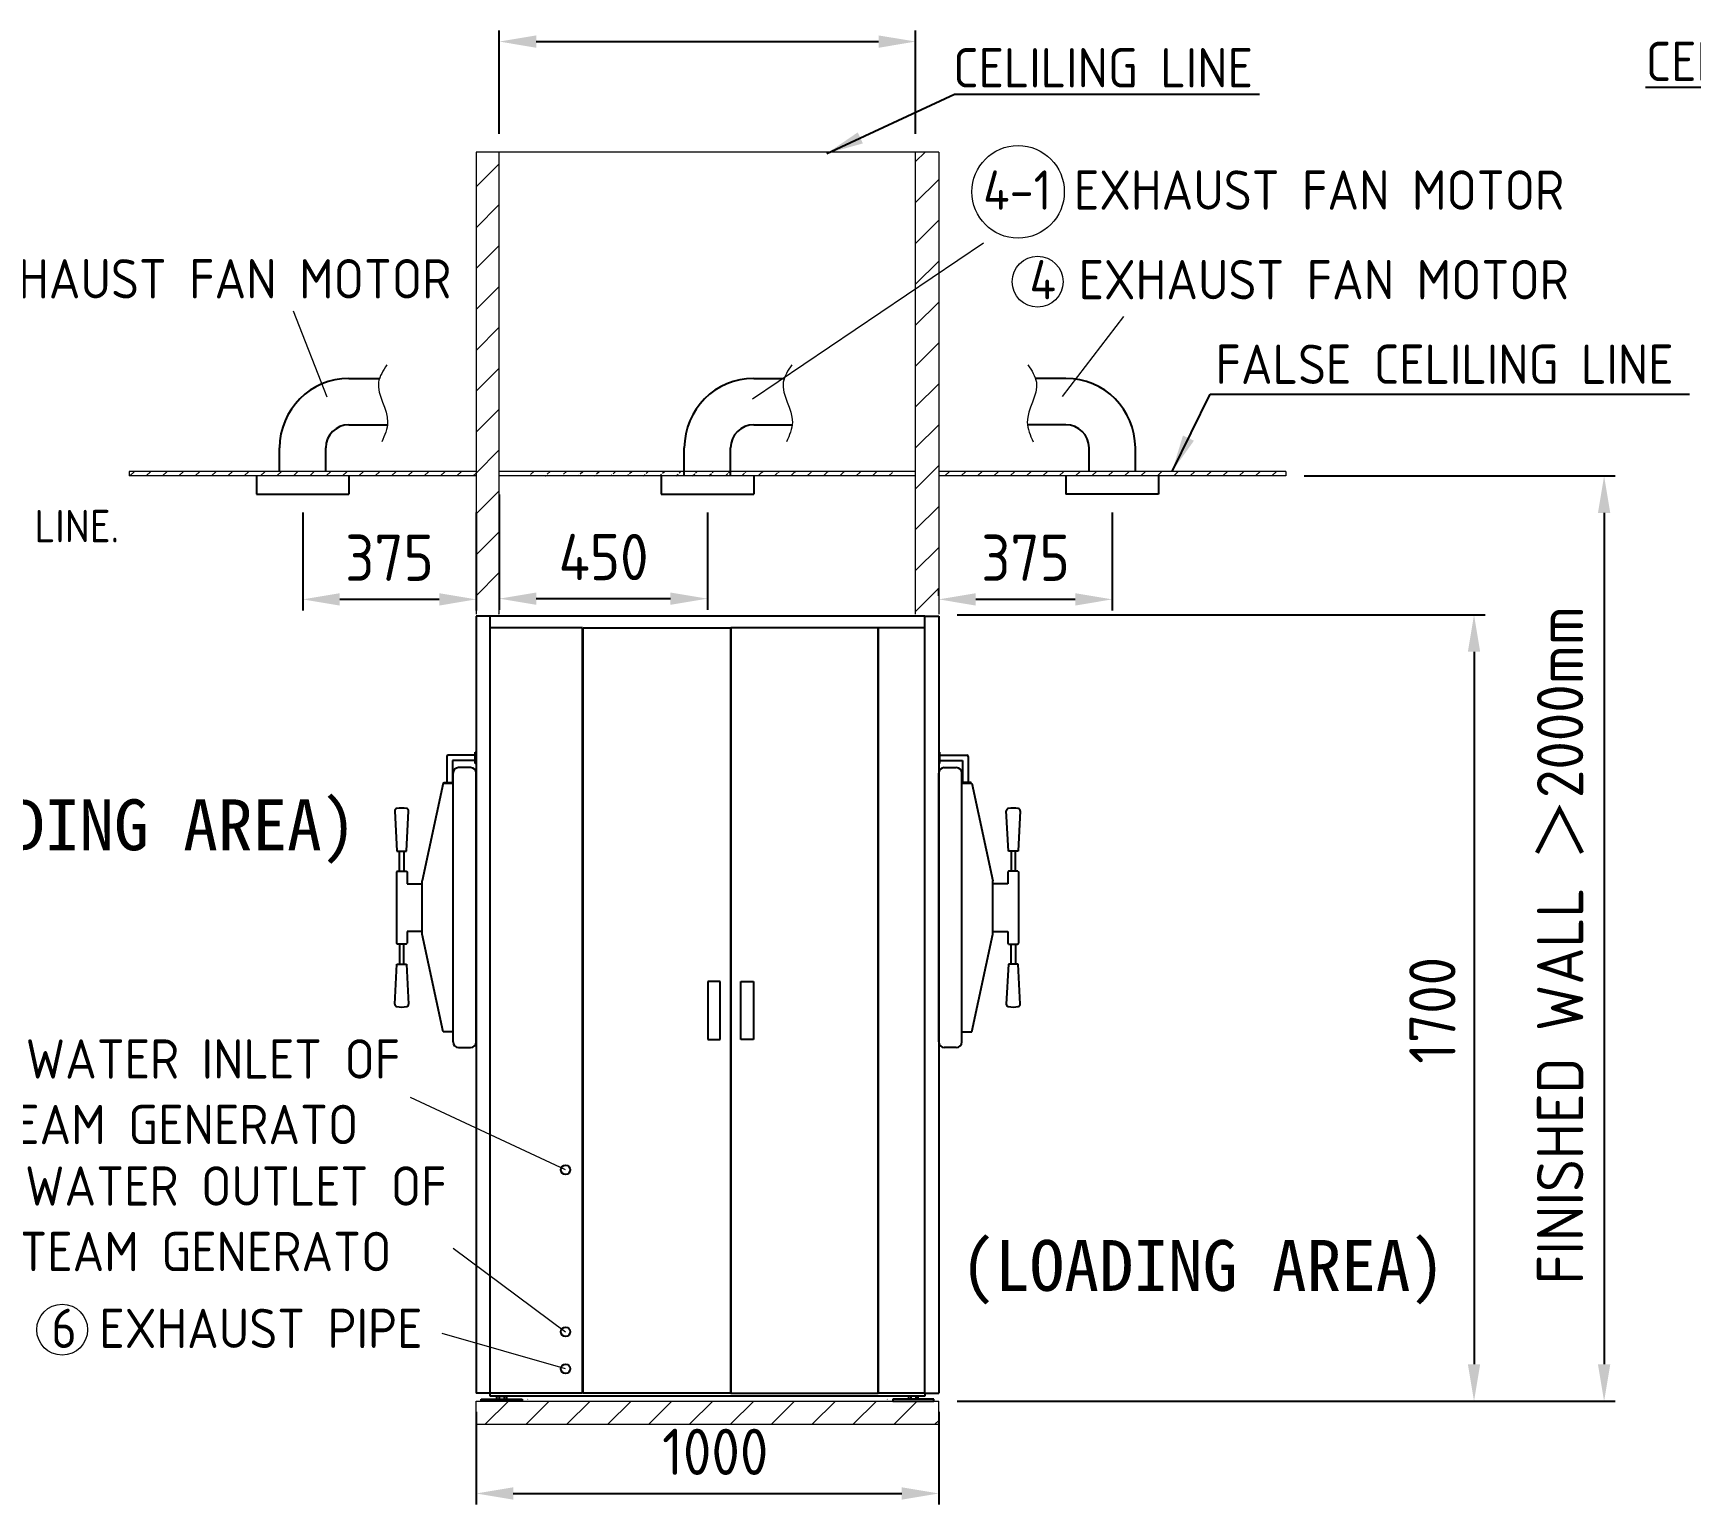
# Model space of a CAD drawing. Header units: millimetres. Extents: x 14982 to 28167, y 155 to 9425.
# Drawn here: x 19689 to 23273, y 2549 to 5734 of the extents above; entities that cross this region are included whole.
import ezdxf

# ---------------------------------------------------------------- set-up
doc = ezdxf.new("R2010")
doc.units = ezdxf.units.MM
doc.header["$MEASUREMENT"] = 0
doc.linetypes.add('HIDDEN', pattern=[9.525, 6.35, -3.175])
doc.layers.get('0').update_dxf_attribs({"lineweight": 25})
for name, color, linetype, lineweight in [('D', 3, 'Continuous', 13), ('H', 2, 'HIDDEN', 15), ('S', 4, 'Continuous', 15)]:
    doc.layers.add(name, color=color, linetype=linetype, lineweight=lineweight)
doc.styles.get("Standard").update_dxf_attribs({"font": 'KAIU.TTF'})
doc.styles.add('STU25', font='isocp2.shx')
doc.dimstyles.new('STU25', dxfattribs={"dimscale": 40, "dimtxt": 2.5, "dimasz": 2, "dimexe": 0.6, "dimexo": 1, "dimgap": 1, "dimtad": 1, "dimdsep": 46, "dimtxsty": 'STU25', "dimcen": 2, "dimazin": 2, "dimtfac": 1, "dimtmove": 0, "dimatfit": 3, "dimfxl": 0, "dimtolj": 1, "dimtzin": 0, "dimarcsym": 0})
doc.dimstyles.new('STU25$7', dxfattribs={"dimscale": 40, "dimtxt": 2.5, "dimasz": 2, "dimexe": 1.25, "dimexo": 0.625, "dimgap": 1, "dimtad": 0, "dimdec": 4, "dimdsep": 46, "dimtxsty": 'STU25', "dimcen": 2.5, "dimazin": 2, "dimtfac": 1, "dimtdec": 4, "dimtmove": 0, "dimatfit": 3, "dimfxl": 0, "dimtolj": 1, "dimtzin": 0, "dimarcsym": 0})

# ---------------------------------------------------------------- blocks, each defined once
blk = doc.blocks.new('*D6')
at = {"layer": 'D', "color": 0, "linetype": 'Continuous', "lineweight": -2}
for p, q in [((22022.2, 4697.9), (22022.2, 4486.3)), ((21647.2, 4518), (21647.2, 4534.3)), ((21942.2, 4510.3), (21727.2, 4510.3))]:
    blk.add_line(p, q, dxfattribs=at)
at = {"layer": 'D', "color": 0}
for points in [[(21727.2, 4523.6), (21727.2, 4496.9), (21647.2, 4510.3)], [(21942.2, 4496.9), (21942.2, 4523.6), (22022.2, 4510.3)]]:
    blk.add_solid(points, dxfattribs=at)
at = {"layer": 'Defpoints', "color": 0}
for p in [(22022.2, 4737.9), (21647.2, 4510.3), (21647.2, 4478)]:
    blk.add_point(p, dxfattribs=at)
at = {"layer": 'D', "color": 0, "insert": (21834.7, 4600.3), "char_height": 100, "attachment_point": 5, "style": 'STU25'}
blk.add_mtext('\\A1;375', dxfattribs=at)
blk = doc.blocks.new('*D9')
at = {"layer": 'D', "color": 0, "lineweight": -2}
for p, q in [((20647.2, 2754), (20647.2, 2553.5)), ((21647.2, 2754), (21647.2, 2553.5)), ((20727.2, 2577.5), (21567.2, 2577.5))]:
    blk.add_line(p, q, dxfattribs=at)
at = {"layer": 'D', "color": 0}
for points in [[(20727.2, 2590.8), (20727.2, 2564.1), (20647.2, 2577.5)], [(21567.2, 2564.1), (21567.2, 2590.8), (21647.2, 2577.5)]]:
    blk.add_solid(points, dxfattribs=at)
at = {"layer": 'Defpoints', "color": 0}
for p in [(20647.2, 2794), (21647.2, 2794), (21647.2, 2577.5)]:
    blk.add_point(p, dxfattribs=at)
at = {"layer": 'D', "color": 0, "insert": (21164, 2667.5), "char_height": 100, "attachment_point": 5, "style": 'STU25'}
blk.add_mtext('\\A1;1000', dxfattribs=at)
blk = doc.blocks.new('*D13')
at = {"layer": 'D', "color": 0, "lineweight": -2}
for p, q in [((20697.2, 4737), (20697.2, 4487.8)), ((21147.2, 4697.9), (21147.2, 4487.8)), ((21067.2, 4511.8), (20777.2, 4511.8))]:
    blk.add_line(p, q, dxfattribs=at)
at = {"layer": 'D', "color": 0}
for points in [[(20777.2, 4525.1), (20777.2, 4498.5), (20697.2, 4511.8)], [(21067.2, 4498.5), (21067.2, 4525.1), (21147.2, 4511.8)]]:
    blk.add_solid(points, dxfattribs=at)
at = {"layer": 'Defpoints', "color": 0}
for p in [(20697.2, 4777), (21147.2, 4737.9), (20697.2, 4511.8)]:
    blk.add_point(p, dxfattribs=at)
at = {"layer": 'D', "color": 0, "insert": (20922.6, 4601.8), "char_height": 100, "attachment_point": 5, "style": 'STU25'}
blk.add_mtext('\\A1;450', dxfattribs=at)
blk = doc.blocks.new('*D15')
at = {"layer": 'D', "color": 0, "lineweight": -2}
for p, q in [((21687.2, 4477), (22828.3, 4477)), ((22804.3, 4397), (22804.3, 2857)), ((21687.2, 2777), (22828.3, 2777))]:
    blk.add_line(p, q, dxfattribs=at)
at = {"layer": 'D', "color": 0}
for points in [[(22817.6, 4397), (22791, 4397), (22804.3, 4477)], [(22791, 2857), (22817.6, 2857), (22804.3, 2777)]]:
    blk.add_solid(points, dxfattribs=at)
at = {"layer": 'Defpoints', "color": 0}
for p in [(21647.2, 4477), (21647.2, 2777), (22804.3, 2777)]:
    blk.add_point(p, dxfattribs=at)
at = {"layer": 'D', "color": 0, "insert": (22714.3, 3622), "char_height": 100, "attachment_point": 5, "rotation": 90, "style": 'STU25'}
blk.add_mtext('\\A1;1700', dxfattribs=at)
blk = doc.blocks.new('*D17')
at = {"layer": 'D', "color": 0, "lineweight": -2}
for p, q in [((22437.2, 4777), (23109.5, 4777)), ((23085.5, 4697), (23085.5, 2856.8)), ((21687.2, 2776.8), (23109.5, 2776.8))]:
    blk.add_line(p, q, dxfattribs=at)
at = {"layer": 'D', "color": 0}
for points in [[(23098.9, 4697), (23072.2, 4697), (23085.5, 4777)], [(23072.2, 2856.8), (23098.9, 2856.8), (23085.5, 2776.8)]]:
    blk.add_solid(points, dxfattribs=at)
at = {"layer": 'Defpoints', "color": 0}
for p in [(22397.2, 4777), (21647.2, 2776.8), (23085.5, 2776.8)]:
    blk.add_point(p, dxfattribs=at)
at = {"layer": 'D', "color": 0, "insert": (22940.4, 3029.5), "char_height": 100, "attachment_point": 1, "rotation": 90, "style": 'STU25'}
blk.add_mtext('\\A1;{\\Fisocp2.shx;FINISHED WALL \\f新細明體|b0|i0|c136|p16;＞\\Fisocp2.shx;2000mm}', dxfattribs=at)
blk = doc.blocks.new('*D20')
at = {"layer": 'D', "color": 0, "lineweight": -2}
for p, q in [((20697.2, 5517), (20697.2, 5740.1)), ((21597.2, 5517), (21597.2, 5740.1)), ((20777.2, 5716.1), (21517.2, 5716.1))]:
    blk.add_line(p, q, dxfattribs=at)
at = {"layer": 'D', "color": 0}
for points in [[(20777.2, 5729.4), (20777.2, 5702.7), (20697.2, 5716.1)], [(21517.2, 5702.7), (21517.2, 5729.4), (21597.2, 5716.1)]]:
    blk.add_solid(points, dxfattribs=at)
at = {"layer": 'Defpoints', "color": 0}
for p in [(21597.2, 5716.1), (20697.2, 5477), (21597.2, 5477)]:
    blk.add_point(p, dxfattribs=at)
at = {"layer": 'D', "color": 0, "insert": (21147.2, 5811.1), "char_height": 100, "attachment_point": 5, "style": 'STU25'}
blk.add_mtext('\\A1;{\\Fisocp2.shx;900(STERILIZE SPACE)}', dxfattribs=at)
blk = doc.blocks.new('*D21')
at = {"layer": 'D', "color": 0, "linetype": 'Continuous', "lineweight": -2}
for p, q in [((20272.2, 4697.9), (20272.2, 4486.3)), ((20647.2, 4697.9), (20647.2, 4486.3)), ((20567.2, 4510.3), (20352.2, 4510.3))]:
    blk.add_line(p, q, dxfattribs=at)
at = {"layer": 'D', "color": 0}
for points in [[(20352.2, 4523.6), (20352.2, 4496.9), (20272.2, 4510.3)], [(20567.2, 4496.9), (20567.2, 4523.6), (20647.2, 4510.3)]]:
    blk.add_solid(points, dxfattribs=at)
at = {"layer": 'Defpoints', "color": 0}
for p in [(20272.2, 4737.9), (20647.2, 4737.9), (20272.2, 4510.3)]:
    blk.add_point(p, dxfattribs=at)
at = {"layer": 'D', "color": 0, "insert": (20459.7, 4600.3), "char_height": 100, "attachment_point": 5, "style": 'STU25'}
blk.add_mtext('\\A1;375', dxfattribs=at)

msp = doc.modelspace()

# ---------------------------------------------------------------- hatches: boundary and pattern name
at = {"linetype": 'Continuous'}
for points in [[(20733.871, 2780.047), (20736.767, 2782.944), (20736.767, 2780.047)], [(20757.552, 2780.047), (20760.448, 2780.047), (20757.552, 2782.944)], [(21536.767, 2780.047), (21533.871, 2780.047), (21536.767, 2782.944)], [(21560.448, 2780.047), (21557.552, 2782.944), (21557.552, 2780.047)]]:
    msp.add_hatch(color=256, dxfattribs=at).paths.add_polyline_path(points)
at = {"layer": 'H', "ltscale": 5}
h = msp.add_hatch(dxfattribs=at)
h.set_pattern_fill('ANSI31', color=256, scale=500, style=0)
h.set_pattern_definition([(45, (238908.07, 23109.82), (-44.194174, 44.194174), [])])
h.paths.add_polyline_path([(20697.16, 5477.047), (20647.16, 5477.047), (20647.16, 4478.047), (20697.16, 4478.047)])
h = msp.add_hatch(dxfattribs=at)
h.set_pattern_fill('ANSI31', color=256, scale=500, style=0)
h.set_pattern_definition([(45, (239008.07, 23109.82), (-44.194174, 44.194174), [])])
h.paths.add_polyline_path([(21647.16, 5477.047), (21597.16, 5477.047), (21597.16, 4478.047), (21647.16, 4478.047)])
at = {"layer": 'H'}
h = msp.add_hatch(dxfattribs=at)
h.set_pattern_fill('ANSI31', color=256, scale=200, style=0)
h.set_pattern_definition([(45, (238908.07, 23109.818), (-17.6776695, 17.6776695), [])])
h.paths.add_polyline_path([(20647.16, 4787.047), (19897.16, 4787.047), (19897.16, 4777.047), (20647.16, 4777.047)])
h = msp.add_hatch(dxfattribs=at)
h.set_pattern_fill('ANSI31', color=256, scale=200, style=0)
h.set_pattern_definition([(45, (238958.07, 23109.818), (-17.6776695, 17.6776695), [])])
edge = h.paths.add_edge_path()
edge.add_line((21547.16, 4777.047), (21547.16, 4787.047))
edge.add_line((20747.16, 4780.317), (20747.16, 4787.047))
edge.add_line((21547.16, 4787.047), (20747.16, 4787.047))
edge.add_line((21547.16, 4777.047), (20747.16, 4777.047))
h = msp.add_hatch(dxfattribs=at)
h.set_pattern_fill('ANSI31', color=256, scale=200, style=0)
h.set_pattern_definition([(45, (239008.07, 23109.818), (-17.6776695, 17.6776695), [])])
h.paths.add_polyline_path([(21647.16, 4787.047), (22397.16, 4787.047), (22397.16, 4777.047), (21647.16, 4777.047)])
at = {"layer": 'H', "ltscale": 5}
h = msp.add_hatch(dxfattribs=at)
h.set_pattern_fill('ANSI31', color=256, scale=500, style=0)
h.set_pattern_definition([(45, (238838.757, 11065.12), (-44.194174, 44.194174), [])])
h.paths.add_polyline_path([(20647.16, 2727.047), (20647.16, 2777.047), (21647.16, 2777.047), (21647.16, 2727.047)])

# ---------------------------------------------------------------- linework, layer by layer
at = {"linetype": 'Continuous'}
for p, q in [((20372.16, 4987.796), (20438.08, 4987.796)), ((21247.16, 4987.796), (21313.08, 4987.796)), ((21922.16, 4987.796), (21856.24, 4987.796)), ((20372.16, 4887.796), (20455.454, 4887.796)), ((21247.16, 4887.796), (21330.454, 4887.796)), ((21922.16, 4887.796), (21838.865, 4887.796)), ((20222.16, 4787.047), (20222.16, 4837.796)), ((20322.16, 4787.047), (20322.16, 4837.796)), ((21097.16, 4777.047), (21097.16, 4837.796)), ((21197.16, 4777.047), (21197.16, 4837.796)), ((21972.16, 4787.047), (21972.16, 4837.796)), ((22072.16, 4787.047), (22072.16, 4837.796)), ((20172.16, 4777.047), (20172.16, 4737.904)), ((20372.16, 4777.047), (20372.16, 4737.904)), ((21047.16, 4777.047), (21047.16, 4737.904)), ((21247.16, 4777.047), (21247.16, 4737.904)), ((21922.16, 4777.047), (21922.16, 4737.904)), ((22122.16, 4777.047), (22122.16, 4737.904)), ((20172.16, 4737.904), (20372.16, 4737.904)), ((21047.16, 4737.904), (21247.16, 4737.904)), ((22122.16, 4737.904), (21922.16, 4737.904)), ((20471.16, 4053.035), (20475.66, 3966.035)), ((20496.66, 3966.035), (20501.16, 4053.035)), ((21797.66, 3966.035), (21793.16, 4053.035)), ((21823.16, 4053.035), (21818.66, 3966.035)), ((20475.66, 3966.035), (20496.66, 3966.035)), ((20481.41, 3922.797), (20481.41, 3966.035)), ((20490.91, 3966.035), (20490.91, 3922.797)), ((21818.66, 3966.035), (21797.66, 3966.035)), ((21803.41, 3966.035), (21803.41, 3922.797)), ((21812.91, 3922.797), (21812.91, 3966.035)), ((20476.16, 3922.797), (20474.66, 3921.297)), ((20474.66, 3921.297), (20474.66, 3766.797)), ((20476.16, 3922.797), (20496.16, 3922.797)), ((20496.16, 3922.797), (20497.66, 3921.297)), ((20497.66, 3921.297), (20497.66, 3895.547)), ((21798.16, 3922.797), (21796.66, 3921.297)), ((21796.66, 3921.297), (21796.66, 3895.547)), ((21818.16, 3922.797), (21798.16, 3922.797)), ((21818.16, 3922.797), (21819.66, 3921.297)), ((21819.66, 3921.297), (21819.66, 3766.797)), ((20497.66, 3895.547), (20530.16, 3895.547)), ((21796.66, 3895.547), (21764.16, 3895.547)), ((20476.16, 3765.297), (20474.66, 3766.797)), ((20496.16, 3765.297), (20476.16, 3765.297)), ((20481.41, 3765.297), (20481.41, 3722.06)), ((20490.91, 3722.06), (20490.91, 3765.297)), ((20496.16, 3765.297), (20497.66, 3766.797)), ((20497.66, 3792.547), (20497.66, 3766.797)), ((20530.16, 3792.547), (20497.66, 3792.547)), ((21764.16, 3792.547), (21796.66, 3792.547)), ((21796.66, 3792.547), (21796.66, 3766.797)), ((21798.16, 3765.297), (21796.66, 3766.797)), ((21798.16, 3765.297), (21818.16, 3765.297)), ((21803.41, 3722.06), (21803.41, 3765.297)), ((21812.91, 3765.297), (21812.91, 3722.06)), ((21818.16, 3765.297), (21819.66, 3766.797)), ((20471.16, 3635.06), (20475.66, 3722.06)), ((20475.66, 3722.06), (20496.66, 3722.06)), ((20496.66, 3722.06), (20501.16, 3635.06)), ((21797.66, 3722.06), (21793.16, 3635.06)), ((21818.66, 3722.06), (21797.66, 3722.06)), ((21823.16, 3635.06), (21818.66, 3722.06))]:
    msp.add_line(p, q, dxfattribs=at)
for p, q in [((20647.16, 4474.047), (20647.16, 2794.047)), ((20677.16, 4474.047), (20647.16, 4474.047)), ((21617.16, 4474.047), (20677.16, 4474.047)), ((20677.16, 4449.047), (20677.16, 4474.047)), ((20677.16, 2794.047), (20677.16, 4449.047)), ((20877.16, 4449.047), (20677.16, 4449.047)), ((20877.16, 2794.047), (20877.16, 4449.047)), ((20878.16, 2794.047), (20878.16, 4449.047)), ((20878.16, 4449.047), (21196.66, 4449.047)), ((21196.66, 4449.047), (21196.66, 2794.047)), ((21197.66, 4449.047), (21197.66, 2794.047)), ((21516.16, 4449.047), (21197.66, 4449.047)), ((21516.16, 2794.047), (21516.16, 4449.047)), ((21517.16, 2794.047), (21517.16, 4449.047)), ((21617.16, 4449.047), (21517.16, 4449.047)), ((21617.16, 4474.047), (21647.16, 4474.047)), ((21617.16, 4449.047), (21617.16, 4474.047)), ((21617.16, 2794.047), (21617.16, 4449.047)), ((21647.16, 4474.047), (21647.16, 2794.047)), ((20583.66, 4170.747), (20583.66, 4114.747)), ((20645.16, 4173.747), (20586.66, 4173.747)), ((20645.16, 4161.747), (20595.66, 4161.747)), ((20595.66, 4161.747), (20595.66, 4114.747)), ((20645.16, 4155.247), (20645.16, 4180.247)), ((20645.16, 4180.247), (20647.16, 4180.247)), ((20647.16, 4180.247), (20647.16, 4155.247)), ((21647.16, 4180.247), (21647.16, 4155.247)), ((21649.16, 4180.247), (21647.16, 4180.247)), ((21649.16, 4155.247), (21649.16, 4180.247)), ((21649.16, 4173.747), (21707.66, 4173.747)), ((21649.16, 4161.747), (21698.66, 4161.747)), ((21698.66, 4161.747), (21698.66, 4114.747)), ((21710.66, 4170.747), (21710.66, 4114.747)), ((20597.16, 3553.547), (20597.16, 4134.547)), ((20635.16, 4146.547), (20609.16, 4146.547)), ((20647.16, 4155.247), (20645.16, 4155.247)), ((20647.16, 3553.547), (20647.16, 4134.547)), ((21647.16, 4155.247), (21649.16, 4155.247)), ((21647.16, 3553.547), (21647.16, 4134.547)), ((21659.16, 4146.547), (21685.16, 4146.547)), ((21697.16, 3553.547), (21697.16, 4134.547)), ((20575.96, 4112.747), (20530.16, 3901.547)), ((20597.16, 4112.747), (20575.96, 4112.747)), ((20577.16, 4114.747), (20597.16, 4114.747)), ((20577.16, 4112.747), (20577.16, 4114.747)), ((20577.16, 4112.747), (20597.16, 4112.747)), ((21717.16, 4114.747), (21697.16, 4114.747)), ((21717.16, 4112.747), (21697.16, 4112.747)), ((21697.16, 4112.747), (21718.36, 4112.747)), ((21717.16, 4112.747), (21717.16, 4114.747)), ((21718.36, 4112.747), (21764.16, 3901.547)), ((20474.66, 3875.797), (20474.66, 3812.297)), ((20530.16, 3786.547), (20530.16, 3901.547)), ((21764.16, 3786.547), (21764.16, 3901.547)), ((21819.66, 3875.797), (21819.66, 3812.297)), ((20575.96, 3575.347), (20530.16, 3786.547)), ((21718.36, 3575.347), (21764.16, 3786.547)), ((21174.66, 3684.047), (21147.66, 3684.047)), ((21147.66, 3684.047), (21147.66, 3559.047)), ((21174.66, 3559.047), (21174.66, 3684.047)), ((21219.659, 3684.047), (21246.659, 3684.047)), ((21219.659, 3559.047), (21219.659, 3684.047)), ((21246.659, 3684.047), (21246.659, 3559.047)), ((20597.16, 3575.347), (20575.96, 3575.347)), ((21147.66, 3559.047), (21174.66, 3559.047)), ((21246.659, 3559.047), (21219.659, 3559.047)), ((21697.16, 3575.347), (21718.36, 3575.347)), ((20609.16, 3541.547), (20635.16, 3541.547)), ((21685.16, 3541.547), (21659.16, 3541.547)), ((20677.16, 2794.047), (20647.16, 2794.047)), ((20657.66, 2781.047), (20746.66, 2781.047)), ((20657.66, 2777.047), (20657.66, 2781.047)), ((20746.66, 2777.047), (20657.66, 2777.047)), ((20877.16, 2794.047), (20677.16, 2794.047)), ((20677.16, 2788.047), (20677.16, 2794.047)), ((21617.16, 2788.047), (20677.16, 2788.047)), ((20691.767, 2781.047), (20691.767, 2788.047)), ((20691.767, 2788.047), (20712.552, 2788.047)), ((20696.964, 2788.047), (20696.964, 2781.047)), ((20707.356, 2788.047), (20707.356, 2781.047)), ((20712.552, 2788.047), (20712.552, 2781.047)), ((20746.66, 2781.047), (20746.66, 2777.047)), ((21196.66, 2794.047), (20878.16, 2794.047)), ((21197.66, 2794.047), (21516.16, 2794.047)), ((21617.16, 2794.047), (21517.16, 2794.047)), ((21636.66, 2781.047), (21547.66, 2781.047)), ((21547.66, 2781.047), (21547.66, 2777.047)), ((21547.66, 2777.047), (21636.66, 2777.047)), ((21581.767, 2788.047), (21581.767, 2781.047)), ((21602.552, 2788.047), (21581.767, 2788.047)), ((21586.964, 2788.047), (21586.964, 2781.047)), ((21597.356, 2788.047), (21597.356, 2781.047)), ((21602.552, 2781.047), (21602.552, 2788.047)), ((21617.16, 2794.047), (21647.16, 2794.047)), ((21617.16, 2794.047), (21617.16, 2788.047)), ((21636.66, 2777.047), (21636.66, 2781.047))]:
    msp.add_line(p, q)
for centre in [(20840.413, 3277.047), (20840.413, 2927.047), (20840.413, 2847.047)]:
    msp.add_circle(centre, 10)
for centre, radius, start, end in [((20372.16, 4837.796), 150, 90, 180), ((21247.16, 4837.796), 150, 90, 180), ((21922.16, 4837.796), 150, 0, 90), ((20372.16, 4837.796), 50, 90, 180), ((21247.16, 4837.796), 50, 90, 180), ((21922.16, 4837.796), 50, 0, 90), ((20476.166, 4053.035), 5.007, 101.352885, 185.921872), ((20486.16, 4003.262), 55.773, 78.647115, 101.352885), ((20496.153, 4053.035), 5.007, 0, 78.647115), ((21798.166, 4053.035), 5.007, 101.352885, 180), ((21808.16, 4003.262), 55.773, 78.647115, 101.352885), ((21818.153, 4053.035), 5.007, 354.078128, 78.647115), ((20476.166, 3635.06), 5.007, 174.078128, 258.647115), ((20486.16, 3684.832), 55.773, 258.647115, 281.352885), ((20496.153, 3635.06), 5.007, 281.352885, 360), ((21798.166, 3635.06), 5.007, 180, 258.647115), ((21808.16, 3684.832), 55.773, 258.647115, 281.352885), ((21818.153, 3635.06), 5.007, 281.352885, 5.921872)]:
    msp.add_arc(centre, radius, start, end, dxfattribs=at)
for centre, radius, start, end in [((20586.66, 4170.747), 3, 90, 180), ((21707.66, 4170.747), 3, 0, 90), ((20609.16, 4134.547), 12, 90, 180), ((20635.16, 4134.547), 12, 0, 90), ((21659.16, 4134.547), 12, 90, 180), ((21685.16, 4134.547), 12, 0, 90), ((20609.16, 3553.547), 12, 180, 270), ((20635.16, 3553.547), 12, 270, 0), ((21659.16, 3553.547), 12, 180, 270), ((21685.16, 3553.547), 12, 270, 0)]:
    msp.add_arc(centre, radius, start, end)
at = {"layer": 'D', "linetype": 'Continuous'}
for p, q in [((21244.597, 4944.072), (21743.791, 5281.067)), ((21914.952, 4948.672), (22047.106, 5122.066))]:
    msp.add_line(p, q, dxfattribs=at)
at = {"layer": 'D'}
for p, q in [((20324.871, 4947.212), (20252.142, 5133.01)), ((20840.413, 3277.047), (20505.464, 3433.728)), ((20597.547, 3107.658), (20840.413, 2927.047)), ((20840.413, 2847.047), (20573.924, 2923.022)), ((20746.66, 2777.047), (21547.66, 2777.047))]:
    msp.add_line(p, q, dxfattribs=at)
for centre, radius in [((21818.591, 5391.273), 100), ((21860.853, 5197.04), 55), ((19752.245, 2931.44), 55)]:
    msp.add_circle(centre, radius, dxfattribs=at)
for points in [[(20454.394, 5017.372), (20436.132, 4979.468), (20455.799, 4893.13), (20443.156, 4851.014)], [(21329.394, 5017.372), (21311.132, 4979.468), (21330.799, 4893.13), (21318.156, 4851.014)], [(21839.925, 5017.372), (21858.187, 4979.468), (21838.52, 4893.13), (21851.163, 4851.014)]]:
    msp.add_spline(points, degree=3, dxfattribs=at)
at = {"layer": 'S', "linetype": 'Continuous'}
for p, q in [((21647.16, 5477.047), (20647.16, 5477.047)), ((20647.16, 5477.047), (20647.16, 4478.047)), ((20697.16, 4478.047), (20697.16, 5477.047)), ((21597.16, 4478.047), (21597.16, 5477.047)), ((21647.16, 5477.047), (21647.16, 4478.047)), ((20647.16, 4787.047), (19897.16, 4787.047)), ((20647.16, 4777.047), (19897.16, 4777.047)), ((21597.16, 4787.047), (20697.16, 4787.047)), ((21597.16, 4777.047), (20697.16, 4777.047)), ((22397.16, 4787.047), (21647.16, 4787.047)), ((22397.16, 4777.047), (21647.16, 4777.047)), ((20647.16, 2777.047), (21647.16, 2777.047)), ((20647.16, 2727.047), (21647.16, 2727.047))]:
    msp.add_line(p, q, dxfattribs=at)
at = {"layer": 'S'}
for p, q in [((19897.16, 4787.047), (19897.16, 4777.047)), ((22397.16, 4787.047), (22397.16, 4777.047)), ((20647.16, 2727.047), (20647.16, 2777.047)), ((21647.16, 2727.047), (21647.16, 2777.047))]:
    msp.add_line(p, q, dxfattribs=at)

# ---------------------------------------------------------------- texts
at = {"layer": 'D', "color": 11, "attachment_point": 1, "style": 'STU25'}
for s, insert, char_height in [('{\\A1;}\\P{\\A1;     THIS DRAWING GIVES THE BASIC INSTRUCTIONS FOR PROVIDING THE SUPPLY SERVICES }\\P{\\A1;AND}{\\A1;\\F????; }{\\A1;\\Fisocp2.shx;ENVIRONMENT THAT GUARANTEES THE PROPER FUNCTIONNING OF THE PRODUCTS FROM }\\P{\\A1;\\Fisocp2.shx;THIS COMPANY. THE PURCHASER, AND THE PURCHARSER\'S INSTALLERS SHALL PROVIDE THE }\\P{\\A1;\\Fisocp2.shx;SUPPLY LlNES NECESSARY FOR EACH PRODUCT IN ACCORDANCE WITH ESTABLlSHED }\\P{\\A1;\\Fisocp2.shx;APPLlCABLE NORMS AND REGULATIONS. THE COMPANY DECLlNES ALL RESPONSABILlTY FOR }\\P{\\A1;\\Fisocp2.shx;FAILURE TO COMPLY WITH SUCH LAWS AND REGULATIONS}{\\A1;\\F????;.}\\P{\\A1;\\F????;}\\P{\\A1;\\F????;}\\P{\\A1;\\F????;}\\P{\\A1;\\Fisocp2.shx;THIS COMPANY RESERVES THE RIGHT TO MODIFY THIS DRAWING ACCORDING TO THE }\\P{\\A1;\\Fisocp2.shx;TECHNICAL DEVELOPMENT OF THE EQUIPMENT.}\\P{\\A1;\\Fisocp2.shx;}\\P{\\A1;\\Fisocp2.shx;A. AIR INTAKE FREE OF IMPURITIES ∅ }{\\A1;\\fISOCP2|b0|i1|c0|p2;1}{\\A1;\\Fisocp2.shx;/4"}{\\A1;\\fISOCP2|b0|i1|c0|p2;, }{\\A1;\\Fisocp2.shx;FILTERED AND REGULATED AT A PRESSURE OF }\\P{\\A1;\\Fisocp2.shx;6-7 bar, FLOW OF 0.0083 Nm{\\A1;\\Fisocp2.shx;\\S3^ ;}/min, APROX. CYCLE CONSUMPTION 0.005 Nm{\\A1;\\Fisocp2.shx;\\S3^ ;}/min, PLACED THE }\\P{\\A1;\\Fisocp2.shx;WALL WITH BUILT-IN AND ACCESSIBLE KEY.}\\P{\\A1;\\Fisocp2.shx;NOTE:}\\P{\\A1;\\F????; }{\\A1;\\Fisocp2.shx;THIS INTAKE WILL BE PROVIDED ONLY IF THE CUSTOMER HAS AIR NETWORK}{\\A1;\\fArial|b0|i0|c0|p34;.}\\P{\\A1;\\Fisocp2.shx;1.COLD TREATEDWATER INTAKE OF ∅1/2"G, SUPPLIED AT TEMPERATURE OF 25°C, CONSUMPTION }\\P{\\A1;\\F????; }{\\A1;\\Fisocp2.shx;PER 13L/CYC, PRESSURE OF WATER 0.5}{\\A1;\\f細明體|b0|i0|c136|p49;~}{\\A1;\\Fisocp2.shx;10 bar}{\\A1;\\f標楷體|b0|i0|c136|p65;、}{\\A1;\\Fisocp2.shx;HARDNESS OF WATER}{\\A1;\\f標楷體|b0|i0|c136|p65;≦}{\\A1;\\Fisocp2.shx;0.2°fH(0.02mmol/L)}{\\A1;\\f標楷體|b0|i0|c136|p65;，}\\P{\\A1;\\Fisocp2.shx; pH 5}{\\A1;\\f細明體|b0|i0|c136|p49;~}{\\A1;\\Fisocp2.shx;7AND WITH CONDUCTIVITY }{\\A1;\\f標楷體|b0|i0|c136|p65;≦}{\\A1;\\Fisocp2.shx;15}{\\A1;\\f新細明體|b0|i0|c136|p16;μ}{\\A1;\\Fisocp2.shx;S/cm , PLACED THE WALL WITH BUILT-IN AND ACCESSIBLE KEY.}\\P{\\A1;\\Fisocp2.shx;NOTE:}\\P{\\A1;\\Fisocp2.shx; EACH TIME THE STEAM GENERATOR IS EMPTIED FOR CLEANING OR MAINTENANCE, A FURTHER 15 }\\P{\\A1;\\F???; }{\\A1;\\Fisocp2.shx;LITER OF WATER ARE NEEDED TO FILL IT UP AGAIN.}\\P{\\A1;\\Fisocp2.shx;2. DRAINAGE PIPE ∅}{\\A1;\\f標楷體|b0|i0|c136|p65;≧}{\\A1;\\Fisocp2.shx;1" METALLIC PIPE, CORROSION RESISTANCE 2"G. AND A TEMPERATURE OF }\\P{\\A1;\\F???; }{\\A1;\\Fisocp2.shx;100°C ABOVE.}\\P{\\A1;\\Fisocp2.shx;3.ELECTRIC INTAKE,9kW,WIRE 4 m}{\\A1;\\F???; }{\\A1;\\Fisocp2.shx;LONG. (GENERAL POWER SUPPLY TO THE STERILIZER).}\\P{\\A1;\\Fisocp2.shx;}\\P{\\A1;\\Fisocp2.shx;}\\P{\\A1;\\Fisocp2.shx;}\\P{\\A1;\\Fisocp2.shx;}\\P{\\A1;\\Fisocp2.shx;NOTE:POWER INPUT MUST BE INSTALLED ACCORDING TO LOCAL APPLICABLE NORMS.}\\P{\\A1;NOTE: ONCE THERE EXISTS REVERSING OF FAN BLADES THAT WILL CAUSED NO VACUUM VALUE, }\\P{\\A1;TURN OFF THE MAIN POWER AND THEN SWITCH ANY TWO LINES OF THE THREE-PHASES EXCEPT GROUND LINE. }\\P{\\A1;YOU MAY HAVE TO REPEAT THIS SWITCHING STEPS FOR TWO TIMES TO MATCH }\\P{\\A1;WITH THE CORRECT ROTATING DIRECTION AS SHOWN ON THE PUMP. }\\P{\\A1;\\Fisocp2.shx;4. CEILING MOUNTED AIR EXTRACTION WITH GRILLE DRAW 200 Kcal/h (LOADING / UNLOADING AREA).}\\P{\\A1;\\Fisocp2.shx;4-1 CEILING MOUNTED AIR EXTRACTION WITH GRILLE DRAW 400 Kcal/h (STERILIZE AREA).}\\P{\\A1;\\Fisocp2.shx;4-2. CEILING MOUNTED AIR EXTRACTION WITH GRILLE DRAW 200 Kcal/h (UNLOADING AREA).}\\P{\\A1;\\Fisocp2.shx;}\\P{\\A1;\\Fisocp2.shx;NOTE:(UNLOADING AREA)VENTILATE SHALL INDIVIDUAL INSTALL,CANNOT CONNECT WITH OTHER AREA.}\\P{\\A1;\\Fisocp2.shx;}\\P{\\A1;\\Fisocp2.shx;5. A CHECK VALVE SHALL BE FITTED AS INDICATED IN THE DRAWING (6)AND(5) .}\\P{\\A1;\\Fisocp2.shx;}\\P{\\A1;\\Fisocp2.shx;B. THE EQUIPMENT SHALL BE ADJUST TO A ANGLE OF 1°}{\\A1;\\f細明體|b0|i0|c136|p49;~}{\\A1;\\Fisocp2.shx;2° WITH REAR SITE HIGHER THAN FRONT }\\P{\\A1;\\F???; }{\\A1;\\Fisocp2.shx;SITE FOR THE PROPER OPERATION OF DRY AND DRAINAGE}{\\A1;\\fArial|b0|i0|c0|p34;.}\\P{\\A1;\\Fisocp2.shx;IMPORTANT}{\\A1;\\f標楷體|b0|i0|c136|p65;：}{\\A1;\\Fisocp2.shx;ENVIRONMENT CONDITIONS IN THE STERILE AREA:}\\P{\\A1;\\Fisocp2.shx;-}{\\A1;\\F???; }{\\A1;\\Fisocp2.shx;THE STERILE AREA TEMPERATURE MUST BE }{\\A1;\\f標楷體|b0|i0|c136|p65;≦}{\\A1;\\Fisocp2.shx; 40°C }{\\A1;\\f標楷體|b0|i0|c136|p65;；}{\\A1;\\Fisocp2.shx;HUMIDITY }{\\A1;\\f標楷體|b0|i0|c136|p65;≦}{\\A1;\\Fisocp2.shx; 85%RH}\\P{\\A1;\\Fisocp2.shx;-}{\\A1;\\F???; }{\\A1;\\Fisocp2.shx;TO KEEP THESE CONDITIONS IN THE STERILE AREA AND DEPENDING ON THE Kcal. LOST BY THE }\\P{\\A1;\\F???;  }{\\A1;\\Fisocp2.shx;EQUIPMENT INDICATED IN THE ITEMS 4}{\\A1;\\f標楷體|b0|i0|c136|p65;~}{\\A1;\\Fisocp2.shx;4-2, WE SUGGEST THAT THE EXTRACTOR AND THE }\\P{\\A1;\\F???;  }{\\A1;\\Fisocp2.shx;DIAMETER OF THE EXTRACTION TUBE ARE CALCULATED AND MADE BY A SPECIALIZED COMPANY.}\\P{\\A1;\\Fisocp2.shx;ATTENTION:}\\P{\\A1;\\f標楷體|b0|i0|c136|p65;- }{\\A1;\\Fisocp2.shx;THE ELECTRIC WIRES TO THE STERILIZER SHOULD BE DRIVEN BY AN HERMETIC CONDUIT.  }\\P{\\A1;\\f標楷體|b0|i0|c136|p65;- }{\\A1;\\Fisocp2.shx;THE INDICATED AIR EXTRACTION IS ONLY TO DISSIPATE THE HEAT OF THE MACHINE AND MUST }\\P{\\A1;\\F???;  }{\\A1;\\Fisocp2.shx;BE INDEPENDENT OF THE CLIMATE CONTROL SYSTEM OF THE ZONE.}\\P{\\A1;\\f標楷體|b0|i0|c136|p65;- }{\\A1;\\Fisocp2.shx;CHAMBER DIMENSIONS: ∅500x1000 mm}\\P{\\A1;\\Fisocp2.shx;- DEVICE OUTSIDE DIMENSIONS: W800mmxH1700mmxD1350mm}\\P{\\A1;\\Fisocp2.shx;- ALL THE OUTLETS POWER INPUT MUST BE INSTALLED ACCORDING TO LOCAL APPLICABLE NORMS.}\\P{\\A1;\\Fisocp2.shx;- IF THERE IS NO FALSE CEILING, THE AIR EXTRACTION, ED IN THEjMUST BE INSTALLED IN THE WALL, AND }\\P{\\A1;\\F???;  }{\\A1;\\Fisocp2.shx;HAVE THE SAME CAPACITY AS THOSE OF THE FALSE CEILING, SO THE AIR CAN BE CARRIED }\\P{\\A1;\\F???;  }{\\A1;\\Fisocp2.shx;OUTSIDE OF THE BUILDING.  IT ALSO NEEDS TO BE EQUIPPED WITH A GRILLE.}\\P{\\A1;\\f標楷體|b0|i0|c136|p65;- }{\\A1;\\Fisocp2.shx;THE INSTALLATION UP TO THE MACHINE AS WELL AS THE SUPPLY OF ACCESSIBLE KEY LL}\\P{\\A1;\\F???;  }{\\A1;\\Fisocp2.shx;ACCORDING TO THE SPECIFICATIONS INDICATED IN THE DRAWING, ARE CHARGEABLE TO THE }\\P{\\A1;\\F???;  }{\\A1;\\Fisocp2.shx;PURCHASERS.}{\\A1;\\fArial|b0|i0|c0|p34; }\\P{\\A1;\\f標楷體|b0|i0|c136|p65;- }{\\A1;\\Fisocp2.shx;IF THERE IS ANY KIND OF PROBLEM DURING INSTALLATION FOR THE VARIOUS INTAKES NOT }\\P{\\A1;\\F???;  }{\\A1;\\Fisocp2.shx;INDICATED IN THE DRAWING, PLEASE CONTACT OUR TECHNICAL SERVICE DEPT. FOR FURTHER }\\P{\\A1;\\F???;  }{\\A1;\\Fisocp2.shx;ASSISTANCE.}\\P{\\A1;\\f標楷體|b0|i0|c136|p65;- }{\\A1;\\Fisocp2.shx;THE MEASUREMENTS OF THIS DRAWING ARE CONSIDERING FINISHED WALLS.}\\P{\\A1;\\f標楷體|b0|i0|c136|p65;- }{\\A1;\\Fisocp2.shx;THE SPACES OF MAINTENANCE MUST BE SUFFICIENTLY ILLUMINATED.}', (15411.439, 8603.415), 70), ('{\\C3;4-1 EXHAUST FAN MOTOR}', (21742.986, 5437.598), 85), ('{\\C3;4-2 EXHAUST FAN MOTOR}', (19323.34, 5245.77), 85), ('{\\C3;4 EXHAUST FAN MOTOR}', (21843.283, 5243.882), 85), ('{\\C3;1-1 WATER INLET OF \\P\\f????|b0|i0|c136|p22; \\Fisocp2.shx;STEAM GENERATO}', (19496.369, 3559.285), 85), ('{\\C3;5 WATER OUTLET OF \\P\\f????|b0|i0|c136|p22; \\Fisocp2.shx;STEAM GENERATO}', (19567.875, 3284.695), 85), ('{\\C3;6 EXHAUST PIPE}', (19728.559, 2976.932), 85)]:
    msp.add_mtext(s, dxfattribs=dict(at, insert=insert, char_height=char_height))
at = {"layer": 'D', "color": 11, "attachment_point": 1}
for s, insert, char_height in [('{\\Fisocp.shx;\\C3;CELILING LINE}', (21678.305, 5701.93), 85), ('{\\Fisocp.shx;\\C3;CELILING LINE}', (23175.498, 5715.67), 85), ('{\\Fisocp2.shx;\\C3;FALSE CELILING LINE}', (22245.533, 5061.083), 85), ('{\\C3;(UNLOADING AREA)}', (19190.799, 4077.949), 110), ('{\\C3;(LOADING AREA)}', (21694.037, 3125.404), 110)]:
    msp.add_mtext(s, dxfattribs=dict(at, insert=insert, char_height=char_height))

# ---------------------------------------------------------------- dimensions: what is measured, and where the dimension line sits
at = {"layer": 'D'}
dim = msp.add_linear_dim(base=(21597.16, 5716.06), p1=(20697.16, 5477.047), p2=(21597.16, 5477.047), text='{\\Fisocp2.shx;<>(STERILIZE SPACE)}', dimstyle='STU25', dxfattribs=at)
dim.commit()
dim.dimension.update_dxf_attribs({"geometry": '*D20', "text_midpoint": (21147.16, 5716.06), "dimtype": 160})
for base, p1, p2, picture, middle in [((20697.16, 4511.785), (21147.16, 4737.904), (20697.16, 4777.047), '*D13', (20922.578, 4511.785)), ((21647.16, 2577.466), (20647.16, 2794.047), (21647.16, 2794.047), '*D9', (21163.994, 2577.466))]:
    dim = msp.add_linear_dim(base=base, p1=p1, p2=p2, dimstyle='STU25', dxfattribs=at)
    dim.commit()
    dim.dimension.update_dxf_attribs({"geometry": picture, "text_midpoint": middle, "dimtype": 160})
dim = msp.add_linear_dim(base=(23085.534, 2776.783), p1=(22397.16, 4777.047), p2=(21647.16, 2776.783), angle=90, text='{\\Fisocp2.shx;FINISHED WALL \\f新細明體|b0|i0|c136|p16;＞\\Fisocp2.shx;<>mm}', dimstyle='STU25', override={"dimdec": 0}, dxfattribs=at)
dim.commit()
dim.dimension.update_dxf_attribs({"geometry": '*D17', "text_midpoint": (23085.534, 3788.964), "dimtype": 160})
at = {"layer": 'D', "linetype": 'Continuous'}
for base, p1, p2, picture, middle in [((20272.16, 4510.274), (20647.16, 4737.904), (20272.16, 4737.904), '*D21', (20459.66, 4600.274)), ((21647.16, 4510.274), (22022.16, 4737.904), (21647.16, 4478.047), '*D6', (21834.66, 4600.274))]:
    dim = msp.add_linear_dim(base=base, p1=p1, p2=p2, angle=180, dimstyle='STU25', dxfattribs=at)
    dim.commit()
    dim.dimension.update_dxf_attribs({"geometry": picture, "text_midpoint": middle})
at = {"layer": 'D'}
dim = msp.add_linear_dim(base=(22804.302, 2777.047), p1=(21647.16, 4477.047), p2=(21647.16, 2777.047), angle=90, dimstyle='STU25', dxfattribs=at)
dim.commit()
dim.dimension.update_dxf_attribs({"geometry": '*D15', "text_midpoint": (22804.302, 3621.953), "dimtype": 160})

# ---------------------------------------------------------------- leaders
for points in [[(21405.104, 5474.15), (21681.439, 5602.654), (22340.387, 5602.654)], [(23965.372, 5475.484), (23838.951, 5616.959), (23174.734, 5616.959)], [(22151.584, 4787.047), (22233.728, 4953.956), (23270.056, 4953.956)]]:
    msp.add_leader(points, dimstyle='STU25$7', override={"dimgap": 1, "dimtad": 0}, dxfattribs=at)

doc.saveas('drawing.dxf')
